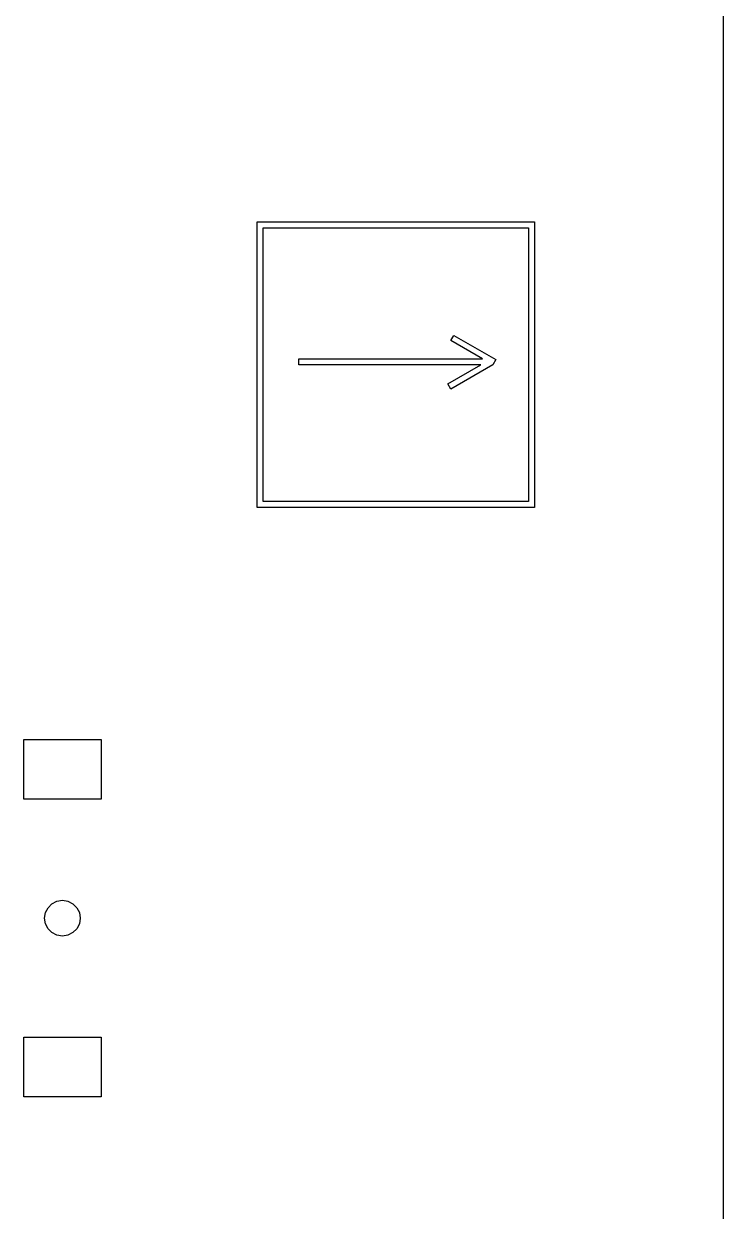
# Model space of a CAD drawing. Extents: x 0 to 1394, y 0 to 480.
# Drawn here: x 1334.9 to 1393.6, y 81 to 180.8 of the extents above; entities that cross this region are included whole.
import ezdxf

# ---------------------------------------------------------------- set-up
doc = ezdxf.new("R2010")
doc.units = 0
doc.layers.add('Layer_1', color=7, linetype='CONTINUOUS')

msp = doc.modelspace()

# ---------------------------------------------------------------- linework, layer by layer
at = {"layer": 'Layer_1', "color": 7}
for points in [[(1393.641104, 377.637252), (1393.641104, 66.637253)], [(1334.891102, 115.637239), (1334.891102, 120.637258), (1341.391103, 120.637258), (1341.391103, 115.637239), (1334.891102, 115.637239)], [(1336.641105, 105.637259), (1336.711096, 106.101261), (1336.931117, 106.51926), (1337.261091, 106.851238), (1337.681094, 107.06426), (1338.141116, 107.137242), (1338.60111, 107.06426), (1339.021113, 106.851238), (1339.351116, 106.51926), (1339.571108, 106.101261), (1339.641099, 105.637259), (1339.571108, 105.173258), (1339.351116, 104.755259), (1339.021113, 104.423252), (1338.60111, 104.210259), (1338.141116, 104.137248), (1337.681094, 104.210259), (1337.261091, 104.423252), (1336.931117, 104.755259), (1336.711096, 105.173258), (1336.641105, 105.637259)], [(1334.891102, 90.637261), (1334.891102, 95.637251), (1341.391103, 95.637251), (1341.391103, 90.637261), (1334.891102, 90.637261)]]:
    msp.add_lwpolyline(points, dxfattribs=at)
at = {"layer": 'Layer_1', "color": 1}
for points in [[(1354.491096, 140.137261), (1354.491096, 164.137241), (1377.791109, 164.137241), (1377.791109, 140.137261), (1354.491096, 140.137261)], [(1354.991109, 140.637246), (1354.991109, 163.637256), (1377.291096, 163.637256), (1377.291096, 140.637246), (1354.991109, 140.637246)], [(1357.991103, 152.137237), (1357.991103, 152.63725), (1373.431114, 152.63725), (1370.761094, 154.176236), (1371.011115, 154.60925), (1374.541094, 152.570251), (1374.291102, 152.137237), (1370.761094, 150.098238), (1370.511102, 150.532239), (1373.291104, 152.137237), (1357.991103, 152.137237)]]:
    msp.add_lwpolyline(points, dxfattribs=at)

doc.saveas('drawing.dxf')
